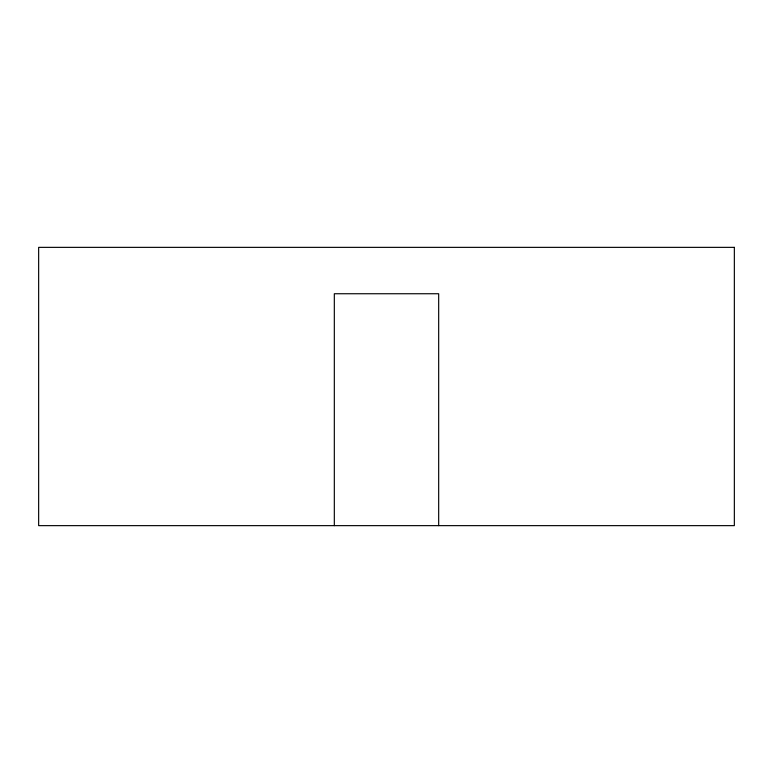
<?xml version="1.0" encoding="UTF-8"?>
<svg xmlns="http://www.w3.org/2000/svg" width="773" height="773" viewBox="0 0 773 773"><rect width="100%" height="100%" fill="white"/><g stroke="black" fill="none" stroke-linecap="round" stroke-linejoin="round"><path stroke-width="1.16" d="M438.678 525.64L438.678 293.74L334.322 293.74L334.322 525.64M734.35 247.36L38.65 247.36L38.65 525.64L734.35 525.64L734.35 247.36"/></g></svg>
